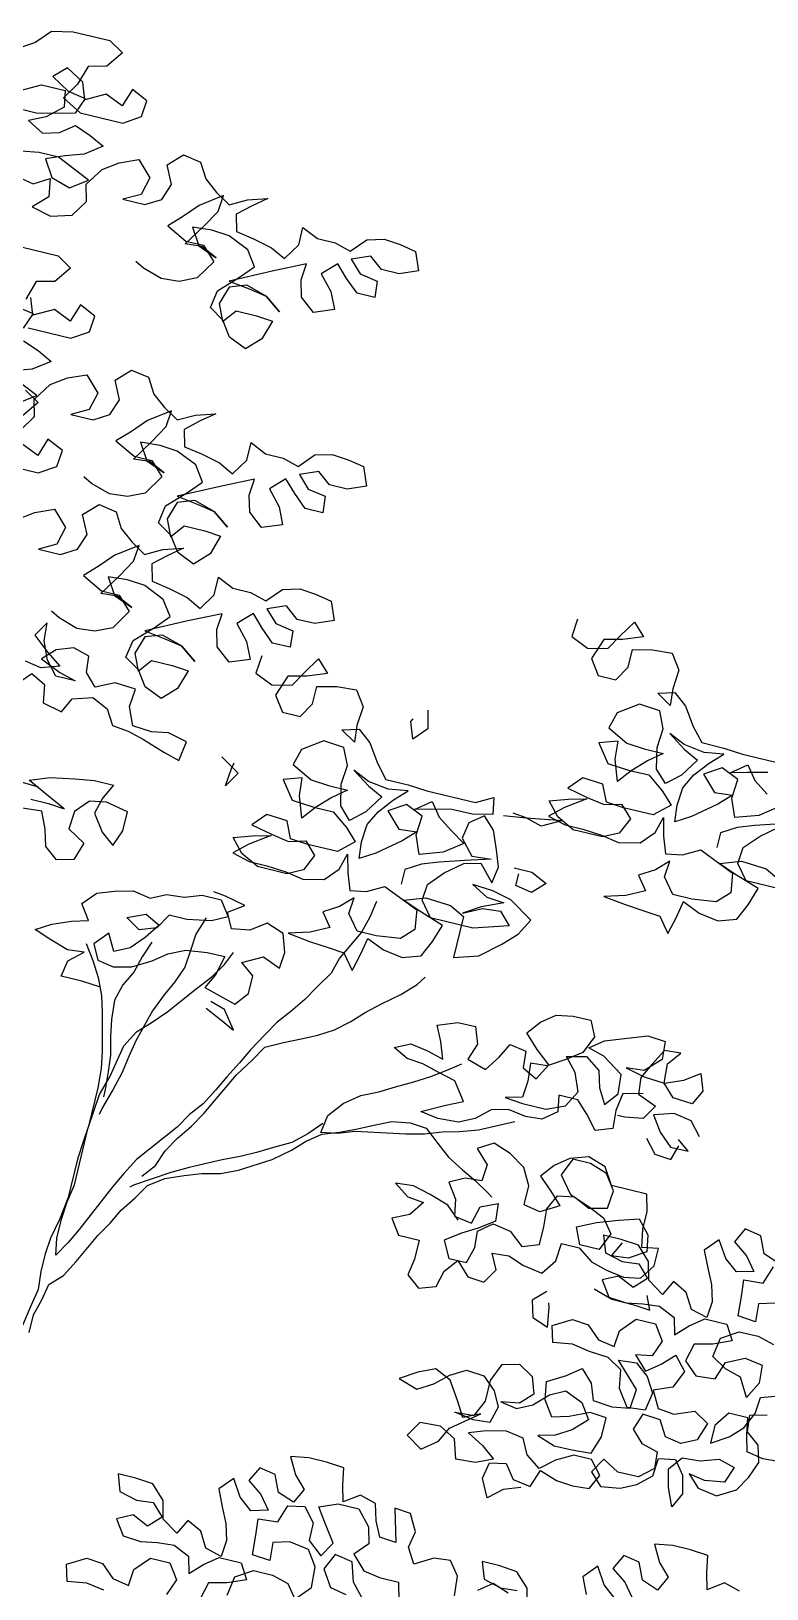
# Model space of a CAD drawing. Header units: inches. Extents: x 350994 to 353538, y 1581369 to 1583842.
# Drawn here: x 351690.379 to 351691.171, y 1583582.067 to 1583583.744 of the extents above; entities that cross this region are included whole.
import ezdxf

# ---------------------------------------------------------------- set-up
doc = ezdxf.new("R2010")
doc.units = ezdxf.units.IN
doc.header["$MEASUREMENT"] = 0
doc.linetypes.add('1', pattern=[0])
doc.layers.add('TREE', color=81, linetype='1')

# ---------------------------------------------------------------- blocks, each defined once
blk = doc.blocks.new('TREE_4')
at = {"color": 94}
for points in [[(-91.2, 8923.3), (-59.3, 8943.5), (-33.3, 8972.4), (7.2, 8981), (79.5, 8980.9), (108.4, 8963.6), (85.2, 8931.8), (50.5, 8923.1), (38.9, 8885.6), (18.7, 8853.8), (56.2, 8833.5), (140.1, 8833.4), (171.9, 8853.6), (174.8, 8885.4), (143, 8899.9), (131.4, 8865.2), (96.7, 8879.7), (59.1, 8859.5), (47.6, 8891.3), (12.9, 8911.6), (-10.2, 8888.5), (24.4, 8868.2), (59.1, 8862.4), (47.5, 8830.6), (15.7, 8822), (-24.8, 8813.3), (-59.4, 8813.4)], [(-65.2, 8848.1), (-27.6, 8868.3), (18.7, 8868.2), (24.4, 8836.4), (-4.5, 8810.4), (-36.3, 8796), (-4.5, 8778.6), (27.3, 8787.3), (53.3, 8807.5), (85.1, 8795.9), (114, 8781.4), (82.2, 8758.3), (47.5, 8746.8), (12.8, 8732.3), (33, 8700.5), (70.5, 8688.9), (102.4, 8712), (35.9, 8741), (-1.7, 8741), (-36.4, 8735.3)], [(-30.7, 8686.1), (1.1, 8680.3), (30.1, 8697.6), (35.8, 8662.9), (9.8, 8636.9), (47.4, 8628.2), (87.8, 8639.7), (108.1, 8671.5), (99.5, 8703.3), (122.6, 8738), (151.6, 8758.2), (186.3, 8772.7), (215.2, 8743.7), (206.5, 8709), (174.6, 8691.7), (218, 8691.7), (246.9, 8709), (258.5, 8740.8), (241.2, 8775.5), (267.3, 8801.5), (301.9, 8795.7), (319.3, 8766.8), (345.3, 8746.5), (374.2, 8729.1), (406, 8746.4), (443.6, 8758), (417.5, 8737.7), (391.5, 8714.6), (400.1, 8682.8), (434.8, 8677), (472.4, 8668.3), (501.3, 8653.8), (521.6, 8685.6), (521.6, 8720.3), (553.4, 8705.8), (588.1, 8705.8), (619.9, 8697.1), (645.9, 8726), (677.8, 8734.6), (709.6, 8731.7), (741.4, 8725.9), (755.8, 8691.2), (721.1, 8676.8), (686.4, 8676.8), (660.4, 8697), (625.7, 8682.6), (648.8, 8659.5), (683.5, 8653.7), (686.3, 8621.9), (651.6, 8621.9), (625.6, 8645), (602.5, 8668.2), (576.5, 8642.2), (602.5, 8613.3), (616.9, 8581.4), (579.3, 8567), (550.4, 8590.2), (541.8, 8622), (544.7, 8653.8), (483.9, 8624.9), (408.7, 8587.4), (449.2, 8581.6), (483.9, 8575.8), (515.7, 8552.6), (483.9, 8575.8), (443.4, 8587.4), (411.6, 8575.8), (400, 8541.2), (414.4, 8509.3), (434.7, 8535.3), (475.2, 8535.3), (507, 8532.4), (495.4, 8494.8), (469.3, 8468.8), (434.7, 8483.3), (414.4, 8512.2), (385.6, 8529.6), (391.4, 8564.3), (426.1, 8599), (449.2, 8625), (429, 8653.9), (388.6, 8671.3), (353.9, 8674.2), (316.3, 8671.3), (336.5, 8639.5), (374.1, 8625), (342.3, 8639.5), (310.5, 8636.7), (336.5, 8677.1), (356.8, 8711.8), (359.7, 8743.6), (319.2, 8714.7), (293.2, 8685.8), (270, 8662.7), (310.5, 8642.4), (345.2, 8642.4), (371.2, 8616.4), (348, 8578.8), (316.2, 8564.4), (281.5, 8561.5), (243.9, 8573.1), (226.6, 8581.8)], [(7.2, 8557.8), (79.5, 8557.7), (108.4, 8540.4), (85.2, 8508.6), (50.5, 8499.9), (38.9, 8462.4)], [(56.2, 8410.3), (140.1, 8410.2), (171.9, 8430.4), (174.8, 8462.2), (143, 8476.7), (131.4, 8442), (96.7, 8456.5), (59.1, 8436.3), (47.6, 8468.1)], [(24.4, 8445), (59.1, 8439.2), (47.5, 8407.4)], [(53.3, 8384.3), (85.1, 8372.7), (114, 8358.2), (82.2, 8335.1), (47.5, 8323.6)], [(70.5, 8265.7), (102.4, 8288.8), (35.9, 8317.8)], [(87.8, 8216.6), (108.1, 8248.3), (99.5, 8280.2), (122.6, 8314.8), (151.6, 8335), (186.3, 8349.5), (215.2, 8320.5), (206.5, 8285.8), (174.6, 8268.5), (218, 8268.5), (246.9, 8285.8), (258.5, 8317.6), (241.2, 8352.3), (267.3, 8378.3), (301.9, 8372.5), (319.3, 8343.6), (345.3, 8323.3), (374.2, 8305.9), (406, 8323.2), (443.6, 8334.8), (417.5, 8314.6), (391.5, 8291.5), (400.1, 8259.6), (434.8, 8253.8), (472.4, 8245.1), (501.3, 8230.6), (521.6, 8262.4), (521.6, 8297.1), (553.4, 8282.6), (588.1, 8282.6), (619.9, 8273.9), (645.9, 8302.8), (677.8, 8311.4), (709.6, 8308.5), (741.4, 8302.7), (755.8, 8268), (721.1, 8253.6), (686.4, 8253.6), (660.4, 8273.9), (625.7, 8259.4), (648.8, 8236.3), (683.5, 8230.5), (686.3, 8198.7), (651.6, 8198.7), (625.6, 8221.8), (602.5, 8245), (576.5, 8219), (602.5, 8190.1), (616.9, 8158.2), (579.3, 8143.8), (550.4, 8167), (541.8, 8198.8), (544.7, 8230.6), (483.9, 8201.7), (408.7, 8164.2), (449.2, 8158.4), (483.9, 8152.6), (515.7, 8129.4), (483.9, 8152.6), (443.4, 8164.2), (411.6, 8152.6), (400, 8118), (414.4, 8086.1), (434.7, 8112.2), (475.2, 8112.1), (507, 8109.2), (495.4, 8071.6), (469.3, 8045.6), (434.7, 8060.1), (414.4, 8089), (385.6, 8106.4), (391.4, 8141.1), (426.1, 8175.8), (449.2, 8201.8), (429, 8230.7), (388.6, 8248.1), (353.9, 8251), (316.3, 8248.1), (336.5, 8216.3), (374.1, 8201.8), (342.3, 8216.3), (310.5, 8213.5), (336.5, 8253.9), (356.8, 8288.6), (359.7, 8320.4), (319.2, 8291.5), (293.2, 8262.6), (270, 8239.5), (310.5, 8219.2), (345.2, 8219.2), (371.2, 8193.2), (348, 8155.6), (316.2, 8141.2), (281.5, 8138.3), (243.9, 8149.9), (226.6, 8158.6)], [(194.6, 7743.8), (217.8, 7769.8), (246.7, 7755.3), (252.4, 7720.6), (290, 7711.9), (304.5, 7740.8), (342.1, 7752.3), (373.9, 7737.8), (391.2, 7708.9), (423, 7706), (454.8, 7697.3), (498.2, 7682.8), (530, 7674.1), (535.8, 7711.7), (498.2, 7720.4), (466.4, 7714.6), (428.8, 7717.6), (414.4, 7752.3), (417.3, 7787), (376.8, 7789.9), (342.1, 7772.6), (319, 7795.7), (316.1, 7827.5), (284.4, 7836.2), (252.5, 7824.7), (229.4, 7801.6), (269.8, 7784.2), (301.6, 7775.5), (264.1, 7775.5), (240.9, 7801.6), (226.5, 7836.3), (223.7, 7871), (206.3, 7842.1), (238.1, 7816), (267, 7795.8), (232.3, 7784.2), (200.5, 7790)], [(79.5, 8293.2), (108.4, 8275.9), (85.2, 8244.1)], [(56.2, 8145.8), (140.1, 8145.7), (171.9, 8165.9), (174.8, 8197.7), (143, 8212.2), (131.4, 8177.5), (96.7, 8192)], [(122.6, 8050.3), (151.6, 8070.5), (186.3, 8085), (215.2, 8056), (206.5, 8021.3), (174.6, 8004), (218, 8004), (246.9, 8021.3), (258.5, 8053.1), (241.2, 8087.8), (267.3, 8113.8), (301.9, 8108), (319.3, 8079.1), (345.3, 8058.8), (374.2, 8041.4), (406, 8058.7), (443.6, 8070.3), (417.5, 8050.1), (391.5, 8027), (400.1, 7995.1), (434.8, 7989.3), (472.4, 7980.6), (501.3, 7966.1), (521.6, 7997.9), (521.6, 8032.6), (553.4, 8018.1), (588.1, 8018.1), (619.9, 8009.4), (645.9, 8038.3), (677.8, 8046.9), (709.6, 8044), (741.4, 8038.2), (755.8, 8003.5), (721.1, 7989.1), (686.4, 7989.1), (660.4, 8009.4), (625.7, 7994.9), (648.8, 7971.8), (683.5, 7966), (686.3, 7934.2), (651.6, 7934.2), (625.6, 7957.4), (602.5, 7980.5), (576.5, 7954.5), (602.5, 7925.6), (616.9, 7893.7), (579.3, 7879.3), (550.4, 7902.5), (541.8, 7934.3), (544.7, 7966.1), (483.9, 7937.2), (408.7, 7899.7), (449.2, 7893.9), (483.9, 7888.1), (515.7, 7864.9), (483.9, 7888.1), (443.4, 7899.7), (411.6, 7888.2), (400, 7853.5), (414.4, 7821.7), (434.7, 7847.7), (475.2, 7847.6), (507, 7844.7), (495.4, 7807.1), (469.3, 7781.1), (434.7, 7795.6), (414.4, 7824.5), (385.6, 7841.9), (391.4, 7876.6), (426.1, 7911.3), (449.2, 7937.3), (429, 7966.2), (388.6, 7983.6), (353.9, 7986.5), (316.3, 7983.7), (336.5, 7951.8), (374.1, 7937.3), (342.3, 7951.8), (310.5, 7949), (336.5, 7989.4), (356.8, 8024.1), (359.7, 8055.9), (319.2, 8027), (293.2, 7998.1), (270, 7975), (310.5, 7954.7), (345.2, 7954.7), (371.2, 7928.7), (348, 7891.1), (316.2, 7876.7), (281.5, 7873.8), (243.9, 7885.4), (226.6, 7894.1)], [(1207.1, 8114.9), (1204.1, 8080.2), (1238.8, 8065.7), (1276.4, 8074.4), (1293.8, 8103.3), (1314.1, 8135.1), (1337.2, 8111.9), (1299.6, 8097.5), (1264.9, 8088.8), (1250.4, 8048.4), (1270.6, 8019.4), (1305.3, 8019.4), (1322.6, 8048.3), (1322.7, 8083), (1360.3, 8091.6), (1397.9, 8094.5), (1418.1, 8065.6), (1415.1, 8028), (1418, 7996.2), (1389.1, 8013.6), (1420.9, 8022.2), (1446.9, 8001.9), (1470, 7967.2), (1493.1, 7941.2), (1536.5, 7941.1), (1574.1, 7938.2), (1669.5, 7938.1)], [(1629, 7915), (1591.4, 7906.4), (1559.6, 7897.7), (1588.5, 7920.8), (1608.7, 7894.8), (1637.6, 7874.5)], [(1666.5, 7857.2), (1631.8, 7831.2), (1588.4, 7816.8), (1574, 7851.5), (1576.9, 7889.1), (1542.3, 7903.5), (1510.4, 7883.3), (1539.3, 7854.4), (1574, 7857.3), (1550.9, 7834.1), (1507.5, 7799.5), (1478.5, 7782.2), (1475.7, 7814), (1478.6, 7848.7), (1493.1, 7877.6), (1516.2, 7906.5), (1539.4, 7929.6), (1501.8, 7923.8), (1461.3, 7929.6), (1429.5, 7944.1), (1464.2, 7921), (1493.1, 7906.5), (1469.9, 7871.8), (1443.9, 7848.7), (1420.8, 7871.8), (1412.2, 7912.3), (1415.1, 7949.9), (1400.7, 7981.7), (1360.2, 7984.7), (1322.6, 7958.7), (1313.9, 7926.9), (1354.3, 7906.6), (1389, 7903.7), (1426.6, 7903.6), (1400.6, 7883.4), (1374.5, 7857.4), (1354.3, 7831.4), (1339.8, 7871.9), (1337, 7906.6), (1302.3, 7895.1), (1328.3, 7860.4), (1371.6, 7857.4), (1409.2, 7857.4), (1441, 7834.2), (1464.1, 7811.1), (1435.2, 7785.1), (1377.3, 7785.1), (1342.6, 7788.1), (1328.2, 7819.9), (1287.7, 7822.8), (1264.6, 7796.8), (1305.1, 7788.1), (1339.8, 7782.3), (1371.6, 7790.9), (1394.7, 7767.8), (1380.2, 7736), (1351.3, 7721.6), (1293.4, 7721.6), (1258.8, 7739), (1235.6, 7765), (1270.4, 7776.6), (1305.1, 7785.2), (1267.4, 7759.2), (1241.4, 7736.1), (1276.1, 7727.4), (1310.8, 7727.4), (1348.4, 7724.5), (1383.1, 7718.6), (1423.5, 7727.3), (1446.7, 7753.3), (1455.4, 7785.1), (1464, 7750.4), (1475.6, 7718.6), (1507.4, 7724.3), (1539.2, 7741.6), (1608.6, 7712.7), (1614.3, 7675.1), (1591.2, 7652), (1544.9, 7646.2), (1507.3, 7646.2), (1484.2, 7675.2), (1487.1, 7707), (1464, 7683.9), (1435.1, 7666.6), (1455.3, 7640.5), (1420.6, 7623.2), (1380.1, 7611.7), (1423.4, 7605.8), (1461, 7602.9), (1492.8, 7600), (1515.9, 7571.1), (1524.6, 7605.8), (1530.4, 7637.6), (1565.1, 7623.1), (1602.7, 7617.2), (1637.4, 7628.8), (1651.9, 7660.6), (1663.5, 7695.3), (1611.5, 7712.7), (1579.7, 7724.2), (1620.2, 7738.7), (1669.3, 7735.7), (1698.2, 7721.2)], [(1721.3, 7703.9), (1637.5, 7704), (1614.4, 7732.9), (1617.3, 7764.7), (1643.3, 7793.6), (1675.2, 7819.6)], [(1675.2, 7825.4), (1628.9, 7810.9), (1597.1, 7799.4), (1568.2, 7782.1), (1568.1, 7753.2)], [(637.2, 7905.3), (634.2, 7870.6), (668.9, 7856.1), (706.5, 7864.8), (723.9, 7893.7), (744.1, 7925.4), (767.3, 7902.3), (729.7, 7887.9), (695, 7879.2), (680.5, 7838.8), (700.7, 7809.8), (735.4, 7809.8), (752.7, 7838.7), (752.8, 7873.4), (790.4, 7882), (828, 7884.9), (848.2, 7856), (845.2, 7818.4), (848.1, 7786.6), (819.2, 7803.9), (851, 7812.6), (877, 7792.3), (900.1, 7757.6), (923.2, 7731.6), (966.6, 7731.5), (1004.2, 7728.6), (1099.6, 7728.5), (1131.4, 7745.8), (1137.2, 7714), (1099.6, 7705.4), (1059.1, 7705.4), (1021.5, 7696.8), (989.7, 7688.1), (1018.6, 7711.2), (1038.8, 7685.2), (1067.7, 7664.9), (1096.6, 7647.5), (1061.9, 7621.6), (1018.5, 7607.1), (1004.1, 7641.9), (1007, 7679.4), (972.3, 7693.9), (940.5, 7673.7), (969.4, 7644.8), (1004.1, 7647.6), (981, 7624.5), (937.6, 7589.9), (908.6, 7572.5), (905.8, 7604.4), (908.7, 7639), (923.2, 7667.9), (946.3, 7696.8), (969.5, 7719.9), (931.9, 7714.2), (891.4, 7720), (859.6, 7734.5), (894.3, 7711.3), (923.2, 7696.9), (900, 7662.2), (874, 7639.1), (850.9, 7662.2), (842.2, 7702.7), (845.2, 7740.3), (830.7, 7772.1), (790.3, 7775), (752.7, 7749.1), (744, 7717.3), (784.4, 7697), (819.1, 7694.1), (856.7, 7694), (830.7, 7673.8), (804.6, 7647.8), (784.3, 7621.8), (769.9, 7662.3), (767.1, 7697), (732.4, 7685.5), (758.4, 7650.8), (801.7, 7647.8), (839.3, 7647.8), (871.1, 7624.6), (894.2, 7601.5), (865.3, 7575.5), (807.4, 7575.5), (772.7, 7578.5), (758.3, 7610.3), (717.8, 7613.2), (694.7, 7587.2), (735.2, 7578.5), (769.8, 7572.7), (801.7, 7581.3), (824.8, 7558.2), (810.3, 7526.4), (781.4, 7511.9), (723.5, 7512), (688.9, 7529.4), (665.7, 7555.4), (700.5, 7567), (735.2, 7575.6), (697.5, 7549.6), (671.5, 7526.5), (706.2, 7517.8), (740.9, 7517.8), (778.5, 7514.8), (813.2, 7509), (853.6, 7517.7), (876.8, 7543.7), (885.5, 7575.5), (894.1, 7540.8), (905.7, 7508.9), (937.5, 7514.7), (969.3, 7532), (1038.7, 7503), (1044.4, 7465.4), (1021.3, 7442.3), (975, 7436.6), (937.4, 7436.6), (914.3, 7465.6), (917.2, 7497.4), (894.1, 7474.3), (865.2, 7456.9), (885.4, 7430.9), (850.7, 7413.6), (810.2, 7402.1), (853.5, 7396.2), (891.1, 7393.3), (922.9, 7390.4), (946, 7361.4), (954.7, 7396.1), (960.5, 7427.9), (995.2, 7413.4), (1032.8, 7407.6), (1067.5, 7419.2), (1082, 7451), (1093.6, 7485.6), (1041.6, 7503), (1009.8, 7514.6), (1050.3, 7529), (1099.4, 7526.1), (1128.3, 7511.6), (1128.2, 7430.7), (1174.5, 7445.1), (1212.1, 7476.9), (1238.2, 7502.9), (1255.6, 7534.6), (1209.3, 7563.6), (1171.7, 7572.3), (1131.3, 7575.2), (1163.1, 7557.9), (1197.7, 7554.9), (1157.3, 7537.6), (1125.4, 7517.4), (1160.1, 7534.7), (1194.8, 7537.6), (1217.9, 7514.4), (1151.4, 7494.3), (1067.6, 7494.3), (1044.5, 7523.3), (1047.4, 7555.1), (1073.4, 7584), (1105.3, 7610), (1137.1, 7618.6), (1166, 7586.8), (1171.8, 7618.6), (1160.2, 7650.4), (1145.8, 7685.1), (1122.7, 7708.2), (1096.7, 7688), (1090.9, 7656.2), (1116.9, 7627.3), (1154.4, 7630.1), (1105.3, 7615.7), (1059, 7601.3), (1027.2, 7589.8), (998.3, 7572.5), (998.2, 7543.6)], [(969.6, 7879), (978.3, 7844.3), (955.1, 7818.3), (943.6, 7850.1), (946.5, 7855.9)], [(1157.4, 7716.9), (1200.8, 7722.6), (1270.2, 7734.1), (1232.6, 7713.9), (1200.8, 7722.6), (1174.8, 7725.5)], [(608.1, 7700), (645.6, 7676.9), (628.2, 7648), (631.2, 7682.7), (634.1, 7694.2)], [(1200.7, 7624.3), (1235.4, 7624.3), (1267.2, 7609.8), (1244, 7586.7), (1212.2, 7592.5), (1212.3, 7615.6)], [(281.2, 7561.6), (217.6, 7564.5)], [(272.5, 7535.5), (307.2, 7535.5), (339, 7532.6), (295.7, 7552.9), (261, 7570.2), (298.6, 7584.7), (344.8, 7593.3), (382.4, 7599.1), (420, 7599), (405.5, 7570.1), (396.8, 7538.3), (419.9, 7506.5), (445.9, 7486.2), (457.5, 7518), (457.6, 7555.6), (414.2, 7564.3), (382.4, 7558.6), (359.2, 7532.6), (356.3, 7497.9), (391, 7477.6), (379.4, 7442.9), (347.6, 7434.3), (321.6, 7454.5), (312.9, 7486.4), (298.5, 7518.2), (260.9, 7515.3)], [(960.6, 7500.2), (954.8, 7468.4), (946.1, 7436.6), (917.1, 7378.8), (908.4, 7347), (888.2, 7315.2), (870.8, 7286.3), (850.5, 7257.4), (830.3, 7231.4), (812.9, 7202.5), (792.6, 7167.9), (778.1, 7139), (760.7, 7107.2), (746.3, 7078.3), (728.9, 7046.5), (708.6, 7020.5), (691.3, 6991.6), (630.5, 6913.6), (613.1, 6881.8), (598.6, 6852.9), (555.1, 6757.5), (540.7, 6728.6), (523.3, 6699.7), (517.5, 6731.5), (517.6, 6769.1), (520.5, 6803.8), (526.3, 6838.5), (526.4, 6948.4), (529.3, 6986), (532.3, 7017.8), (543.9, 7055.3), (555.5, 7118.9), (572.9, 7150.7), (596, 7173.8), (622.1, 7202.7), (662.6, 7254.7), (688.6, 7286.5), (706, 7315.4), (717.6, 7341.4)], [(486.2, 7217.3), (448.6, 7220.2), (408.1, 7220.3), (413.9, 7252.1), (440, 7275.2), (408.2, 7272.3), (370.6, 7283.9), (338.8, 7295.5), (367.7, 7312.8), (402.4, 7327.3), (434.2, 7335.9), (414, 7364.8), (437.2, 7390.8), (469, 7402.4), (503.7, 7411), (538.4, 7405.2), (567.3, 7419.6), (602, 7422.5), (633.8, 7434), (671.4, 7434), (691.6, 7405.1), (662.7, 7390.6), (616.4, 7382), (581.7, 7382), (564.4, 7353.1), (532.5, 7341.6), (503.7, 7359), (538.4, 7373.4), (567.3, 7358.9), (547, 7330), (523.8, 7304), (494.9, 7289.6), (477.6, 7321.4), (454.4, 7295.4), (468.9, 7266.5), (500.7, 7260.7), (535.4, 7269.3), (570.1, 7289.5), (596.1, 7309.7), (627.9, 7324.2), (668.4, 7329.9), (703.1, 7329.9), (694.4, 7292.3), (679.9, 7263.4), (743.5, 7246), (763.8, 7272), (763.8, 7306.7), (737.8, 7326.9), (775.4, 7347.1), (810.1, 7332.7), (813, 7364.5), (801.5, 7399.2), (766.8, 7410.8), (737.9, 7390.6), (703.2, 7384.8), (688.7, 7413.7), (717.7, 7433.9), (677.2, 7442.7), (654.1, 7445.6)], [(651.1, 7393.5), (639.5, 7358.8), (636.6, 7324.1), (633.7, 7292.3), (622.1, 7260.5), (607.6, 7231.7), (593.1, 7197), (575.7, 7133.4), (569.9, 7101.6), (564.1, 7066.9), (555.4, 7032.2), (543.8, 6994.6), (540.9, 6980.2)], [(647.8, 6884.7), (668, 6910.7), (679.6, 6942.5), (697, 6971.4), (717.3, 7000.2), (734.7, 7029.1), (778.1, 7115.8), (801.3, 7150.5), (818.6, 7179.4), (850.5, 7196.7), (882.3, 7211.2), (911.2, 7225.6), (940.1, 7242.9), (966.2, 7266), (989.3, 7289.1), (1015.4, 7312.2), (1047.2, 7338.2), (1073.2, 7364.2), (1084.8, 7381.6)], [(1541.5, 7262.6), (1503.9, 7254), (1498.1, 7219.3), (1501, 7184.6), (1469.2, 7173), (1446.1, 7199.1), (1423, 7222.2), (1385.4, 7222.3), (1391.1, 7190.5), (1365.1, 7170.2), (1333.3, 7167.4), (1298.6, 7173.2), (1266.8, 7164.5), (1240.7, 7141.4), (1211.8, 7127), (1171.3, 7124.2), (1136.6, 7130), (1180, 7153.1), (1211.8, 7167.5), (1185.9, 7202.2), (1151.2, 7210.9), (1119.4, 7219.6), (1087.6, 7222.5), (1058.7, 7237), (1087.6, 7251.4), (1122.3, 7245.6), (1154.1, 7236.9), (1142.5, 7268.7), (1128.1, 7297.7), (1165.7, 7312.1), (1200.4, 7312.1), (1211.9, 7280.2), (1200.4, 7248.5), (1237.9, 7236.9), (1258.2, 7265.8), (1272.7, 7294.6), (1304.5, 7288.8), (1307.3, 7257), (1336.2, 7242.5), (1353.6, 7274.3), (1324.7, 7297.5), (1298.7, 7323.5), (1319, 7349.5), (1345, 7369.8), (1376.8, 7375.5), (1411.5, 7375.5), (1426, 7346.6), (1411.5, 7311.9), (1382.5, 7291.7), (1350.7, 7271.4), (1318.9, 7268.6), (1321.8, 7233.9), (1318.9, 7202.1), (1287, 7193.4), (1321.7, 7190.5), (1368, 7190.5), (1402.7, 7204.9), (1420.1, 7236.7), (1405.7, 7271.4), (1382.6, 7297.4), (1420.1, 7306.1), (1449, 7285.8), (1457.7, 7254), (1475, 7225.1), (1495.3, 7251.1), (1492.4, 7288.7), (1452, 7314.7), (1420.2, 7323.4), (1446.2, 7343.6), (1492.5, 7360.9), (1524.3, 7372.5), (1559, 7369.6), (1561.8, 7334.9), (1532.9, 7306), (1498.2, 7303.1), (1535.8, 7294.4), (1576.3, 7291.5), (1611, 7305.9), (1639.9, 7326.1), (1651.4, 7294.3), (1637, 7265.4), (1599.4, 7268.3), (1576.3, 7291.5), (1573.4, 7329.1), (1593.7, 7355.1), (1561.9, 7352.2), (1544.5, 7320.4), (1530, 7291.5), (1532.9, 7259.7), (1570.4, 7245.2), (1553.1, 7216.3), (1518.4, 7210.6), (1503.9, 7210.6)], [(561.4, 7324.2), (549.9, 7292.4), (541.1, 7260.6), (526.7, 7231.7), (518, 7199.9), (520.8, 7162.3), (526.6, 7130.5), (535.2, 7095.8), (538.1, 7064), (540.9, 7029.3), (540.9, 7014.9)], [(440, 7292.5), (460.2, 7263.6), (477.5, 7234.7), (491.9, 7202.8), (500.6, 7171), (509.2, 7136.3), (517.9, 7098.7), (523.6, 7066.9), (526.5, 7029.3), (526.4, 6954.2), (523.5, 6922.4), (520.6, 6887.7), (520.5, 6812.5), (514.7, 6769.1), (506, 6728.7), (503, 6696.9), (503, 6662.2), (505.9, 6627.5), (500.1, 6595.7), (482.6, 6491.6)], [(691.5, 7225.8), (723.3, 7211.3), (752.2, 7196.8), (726.2, 7231.5), (697.3, 7240.2)], [(1315.9, 7152.9), (1252.3, 7121.2), (1217.6, 7109.7), (1185.8, 7101), (1153.9, 7089.5), (1119.2, 7080.8), (1023.8, 7063.6), (992, 7052), (960.2, 7046.3), (966, 7081), (989.2, 7109.9), (1018.1, 7133), (1049.9, 7147.4), (1078.8, 7164.7), (1110.7, 7182), (1139.6, 7199.4), (1168.5, 7219.6), (1191.7, 7236.9)], [(1665.8, 7207.6), (1642.7, 7233.6), (1608, 7239.4), (1570.4, 7227.9), (1590.6, 7198.9), (1616.6, 7175.8), (1651.3, 7175.8), (1628.2, 7193.1)], [(1567.5, 7181.6), (1590.6, 7155.6), (1622.4, 7152.7), (1631.1, 7181.6)], [(1255, 6944.8), (1229, 6968), (1191.4, 6979.6), (1156.7, 6988.3), (1122, 6985.4), (1150.9, 6965.2), (1182.7, 6962.2), (1162.5, 6933.3), (1130.7, 6918.9), (1150.9, 6890), (1191.4, 6889.9), (1191.3, 6852.4), (1185.5, 6820.6), (1211.5, 6800.3), (1243.3, 6811.8), (1252, 6843.6), (1272.3, 6869.6), (1298.3, 6843.6), (1330.1, 6840.7), (1347.5, 6869.6), (1333, 6898.5), (1364.8, 6901.3), (1396.6, 6889.8), (1434.2, 6883.9), (1454.5, 6912.8), (1457.4, 6947.5), (1492.1, 6947.5), (1521, 6927.2), (1552.8, 6918.5), (1587.5, 6912.7), (1619.3, 6918.5), (1639.6, 6947.4), (1639.6, 6982.1), (1607.8, 6976.3), (1602, 7011), (1602.1, 7045.7), (1593.4, 7077.5), (1524, 7077.6), (1503.8, 7109.4), (1469.1, 7121), (1434.4, 7109.5), (1408.4, 7089.2), (1388.1, 7063.2), (1414.1, 7040.1), (1437.2, 7016.9), (1402.5, 6996.7), (1370.7, 7002.5), (1370.8, 7040.1), (1353.4, 7071.9), (1321.6, 7092.2), (1287, 7103.8), (1258, 7086.5), (1284, 7060.4), (1281.1, 7028.6), (1249.3, 7025.8), (1220.4, 7011.4), (1240.6, 6982.4), (1246.3, 6950.6), (1281, 6944.8), (1289.7, 6979.5), (1321.6, 6993.9), (1324.4, 6959.2), (1295.5, 6939), (1266.6, 6921.7), (1237.6, 6901.5), (1254.9, 6869.6), (1289.6, 6869.6), (1298.3, 6901.4), (1295.5, 6933.2), (1321.5, 6953.4), (1356.2, 6947.6), (1385.1, 6924.5), (1416.9, 6936), (1416.9, 6970.7), (1414.1, 7005.4), (1428.6, 7034.3), (1460.4, 7040), (1492.2, 7025.6), (1526.9, 7034.2), (1529.8, 7068.9), (1509.6, 7097.8), (1474.9, 7109.4), (1440.2, 7109.5), (1425.7, 7074.8), (1451.7, 7042.9), (1492.2, 7028.4), (1524, 7014), (1544.2, 6987.9), (1529.7, 6953.2), (1492.1, 6953.3), (1477.7, 6985.1), (1512.4, 7002.4), (1552.9, 7016.8), (1590.5, 7028.4), (1613.6, 7002.3), (1619.3, 6970.5), (1587.5, 6950.3), (1555.7, 6947.4), (1570.2, 6976.3)], [(508.7, 6543.6), (508.7, 6578.3), (517.4, 6610.1), (523.2, 6641.9), (546.4, 6665), (563.8, 6696.8), (592.7, 6754.6), (610.1, 6783.5), (624.6, 6812.4), (644.9, 6841.3), (662.2, 6870.2), (691.2, 6890.4), (725.9, 6904.8), (757.7, 6916.4), (792.4, 6925), (824.2, 6939.4), (882.1, 6974.1), (913.9, 7000.1), (937, 7023.2), (963.1, 7043.4), (994.9, 7054.9), (1026.7, 7069.4), (1055.6, 7083.8), (1087.5, 7098.2), (1122.2, 7104), (1154, 7101), (1182.9, 7077.9), (1208.9, 7057.6), (1240.6, 7040.2), (1269.5, 7025.8), (1298.4, 7008.4), (1307.1, 7002.6)], [(1490.8, 6476.1), (1458.9, 6464.5), (1432.9, 6441.4), (1415.6, 6476.1), (1421.4, 6507.9), (1453.2, 6513.7), (1473.4, 6487.6), (1508.1, 6481.8), (1519.7, 6516.5), (1554.4, 6504.9), (1586.2, 6502), (1618, 6504.9), (1632.5, 6533.8), (1609.4, 6559.8), (1574.7, 6559.8), (1542.9, 6542.5), (1516.8, 6519.4), (1487.9, 6539.7), (1473.5, 6568.6), (1438.8, 6574.4), (1401.2, 6565.8), (1369.4, 6554.2), (1401.2, 6536.9), (1427.2, 6516.6), (1395.4, 6502.2), (1357.8, 6499.3), (1346.2, 6536.9), (1314.5, 6554.3), (1274, 6551.4), (1256.6, 6522.5), (1288.4, 6502.3), (1317.3, 6525.4), (1331.8, 6554.3), (1383.9, 6594.7), (1352.1, 6580.3), (1334.7, 6609.2), (1311.6, 6643.9), (1279.9, 6658.4), (1248, 6644), (1216.2, 6623.8), (1253.8, 6612.2), (1282.7, 6629.5), (1308.8, 6652.6), (1337.7, 6669.9), (1372.4, 6667), (1398.4, 6643.8), (1412.8, 6614.9), (1404.1, 6583.1), (1372.3, 6580.3), (1334.7, 6586.1), (1372.3, 6588.9), (1386.8, 6620.7), (1386.8, 6661.2), (1401.3, 6695.9), (1433.1, 6704.5), (1462, 6687.2), (1473.6, 6655.3), (1450.4, 6632.2), (1415.7, 6626.5), (1447.5, 6620.7), (1476.4, 6635.1), (1502.5, 6661.1), (1531.4, 6675.5), (1566.1, 6661), (1586.3, 6632.1), (1560.3, 6606.1), (1531.3, 6588.8), (1499.5, 6580.1), (1534.2, 6568.6), (1568.9, 6568.5), (1606.5, 6571.4), (1618.1, 6606.1), (1618.1, 6643.6), (1586.3, 6646.6), (1548.7, 6629.3), (1516.9, 6620.6), (1496.7, 6649.5), (1490.9, 6684.2), (1525.7, 6704.4), (1551.7, 6724.7), (1574.8, 6701.5), (1586.3, 6669.7), (1623.9, 6666.8), (1658.6, 6672.5), (1661.6, 6710.1), (1615.3, 6756.4), (1650, 6759.3), (1676, 6739), (1693.4, 6710.1), (1687.5, 6675.4), (1652.8, 6672.5), (1629.7, 6704.4), (1624, 6739.1), (1595.1, 6756.4), (1557.5, 6759.4), (1522.8, 6765.2), (1485.2, 6759.4), (1476.6, 6791.2), (1511.3, 6811.4), (1543.1, 6808.5), (1569.1, 6785.4), (1600.9, 6779.6), (1603.8, 6811.4), (1629.9, 6840.2), (1667.5, 6840.2), (1687.7, 6811.3), (1676.1, 6779.5), (1644.3, 6773.7), (1670.3, 6747.7), (1696.3, 6767.9), (1719.5, 6791), (1742.6, 6765), (1728.1, 6730.3), (1693.4, 6715.9), (1710.7, 6684), (1742.5, 6681.1), (1780.1, 6695.5), (1809, 6678.2), (1797.4, 6643.5), (1768.5, 6629.1), (1736.7, 6634.9), (1719.3, 6663.8), (1684.6, 6666.7), (1673.1, 6634.9), (1696.2, 6611.8), (1728, 6603.1), (1730.8, 6571.3), (1704.8, 6548.2), (1664.3, 6548.2), (1632.5, 6565.6), (1615.1, 6536.7), (1638.2, 6513.5), (1675.8, 6519.3), (1704.8, 6533.7), (1730.8, 6556.8), (1733.7, 6591.5), (1765.5, 6597.3), (1785.8, 6571.2), (1794.4, 6536.5), (1779.9, 6507.6), (1765.5, 6542.3), (1756.8, 6577), (1777.1, 6603), (1811.8, 6605.9), (1846.5, 6617.4), (1878.3, 6608.7), (1866.7, 6576.9), (1829.1, 6571.2), (1797.3, 6577), (1820.4, 6553.8), (1858, 6548), (1892.7, 6568.2), (1910.1, 6597.1), (1921.7, 6628.9), (1913.1, 6660.7), (1887.1, 6681), (1884.2, 6712.8), (1916, 6721.4)], [(1968, 6640.4), (1927.5, 6637.6), (1895.7, 6643.4), (1887, 6675.2), (1881.3, 6707), (1843.7, 6707), (1823.4, 6678.2), (1823.4, 6643.5), (1855.2, 6663.7), (1878.4, 6686.8), (1892.9, 6718.6), (1895.8, 6750.4), (1930.5, 6761.9)], [(1870, 7007.7), (1838.2, 7019.3), (1823.8, 7051.1), (1792, 7056.9), (1777.5, 7028), (1806.4, 7007.8), (1826.6, 6981.7), (1794.8, 6973.1), (1768.8, 6993.4), (1748.6, 7025.2), (1725.4, 6999.2), (1739.9, 6967.4), (1754.3, 6938.4), (1762.9, 6906.6), (1760, 6874.8), (1728.2, 6883.5), (1710.9, 6912.5), (1682, 6926.9), (1667.5, 6898), (1635.7, 6918.3), (1627.1, 6953), (1601.1, 6979.1), (1566.4, 6982), (1531.7, 6982), (1543.2, 6950.2), (1577.9, 6941.5), (1609.7, 6944.4), (1632.8, 6921.2), (1609.7, 6898.1), (1577.9, 6912.6), (1549, 6898.1), (1569.2, 6869.2), (1603.9, 6866.3), (1635.7, 6872), (1667.5, 6874.9), (1699.3, 6860.4), (1707.9, 6828.6), (1731.1, 6851.7), (1757.1, 6871.9), (1800.5, 6871.9), (1817.8, 6843), (1783.1, 6828.5), (1748.4, 6819.9), (1739.7, 6785.2), (1765.7, 6762.1), (1803.3, 6764.9), (1814.9, 6799.6), (1849.6, 6816.9), (1884.3, 6811.1), (1887.1, 6776.4), (1869.8, 6744.6), (1849.6, 6779.3), (1817.8, 6788), (1788.9, 6805.4), (1794.7, 6843), (1826.5, 6863.2), (1864.1, 6863.2), (1895.9, 6854.5)], [(1881.5, 6932.5), (1849.7, 6923.9), (1852.5, 6889.2), (1817.9, 6892.1), (1815, 6929.7), (1812.1, 6961.5), (1849.7, 6964.4), (1861.3, 6999.1)], [(960.2, 7063.6), (937.1, 7037.6), (911, 7014.5), (879.2, 6997.2), (850.3, 6979.9), (821.3, 6965.5), (789.5, 6951), (731.7, 6922.2), (699.8, 6904.8), (636.2, 6864.4), (630.4, 6858.7)], [(1538.3, 6878.1), (1575.9, 6866.5), (1619.2, 6866.4), (1651, 6863.5), (1639.5, 6889.5)], [(1451.5, 6852.1), (1428.4, 6829), (1437, 6797.2), (1468.8, 6785.6), (1463.1, 6823.2), (1460.2, 6831.9)], [(762.7, 6098.1), (728, 6103.9), (690.4, 6098.2), (681.8, 6130), (716.5, 6150.2), (748.3, 6147.3), (774.3, 6124.1), (806.1, 6118.3), (809, 6150.1), (835.1, 6179), (872.7, 6179), (892.9, 6150), (881.3, 6118.2)], [(1514.6, 6273.8), (1482.8, 6285.4), (1456.8, 6265.2)], [(1416.3, 6245), (1413.4, 6282.6), (1393.2, 6308.6), (1361.4, 6305.7), (1326.7, 6285.5), (1309.4, 6314.5), (1315.2, 6346.3), (1297.9, 6378.1), (1266.1, 6381), (1283.4, 6317.4), (1251.5, 6320.3), (1237.1, 6349.2), (1228.5, 6381), (1196.7, 6389.7), (1167.7, 6369.5), (1159.1, 6401.3), (1153.3, 6433.2), (1118.7, 6436.1), (1084, 6436.1), (1049.3, 6430.4), (1066.6, 6398.5), (1089.7, 6375.4), (1075.2, 6346.5), (1043.4, 6358.1), (1029, 6389.9), (997.2, 6395.7), (982.7, 6366.8), (1011.6, 6346.5), (1031.8, 6320.5), (1000, 6311.9), (974, 6332.1), (953.8, 6363.9), (930.6, 6337.9), (945.1, 6306.1), (959.5, 6277.2), (968.1, 6245.4), (965.2, 6213.6), (933.4, 6222.3), (916.1, 6251.2), (887.2, 6265.7), (872.7, 6236.8), (840.9, 6257.1), (832.3, 6291.8), (806.3, 6317.8), (771.6, 6320.7), (736.9, 6320.8), (748.4, 6289), (783.1, 6280.3), (814.9, 6283.1), (838, 6260), (814.9, 6236.9), (783.1, 6251.3), (754.2, 6236.9), (774.4, 6208), (809.1, 6205.1), (840.9, 6210.8), (872.7, 6213.7), (904.5, 6199.2), (913.1, 6167.4), (936.3, 6190.5), (962.3, 6210.7), (1005.7, 6210.7), (1023, 6181.7), (988.3, 6167.3), (953.6, 6158.7), (944.9, 6124)], [(994.1, 6144.2), (999.9, 6181.7), (1031.7, 6202), (1069.3, 6201.9), (1101.1, 6193.2), (1121.3, 6167.2), (1147.3, 6196.1), (1144.5, 6236.6), (1124.3, 6265.5), (1086.7, 6271.3), (1054.9, 6262.7), (1057.7, 6228), (1023.1, 6230.9), (1020.2, 6268.5), (1017.3, 6300.3), (1054.9, 6303.1), (1066.5, 6337.8), (1098.3, 6343.6), (1121.4, 6317.5), (1121.4, 6282.8), (1150.3, 6259.7), (1167.7, 6288.6), (1144.6, 6320.4), (1124.4, 6349.3), (1159.1, 6363.8), (1199.5, 6363.7), (1225.5, 6334.8), (1234.2, 6303), (1211, 6277), (1237, 6250.9), (1268.8, 6245.1), (1306.4, 6245.1), (1315.1, 6210.4)], [(1251.4, 6193.1), (1222.5, 6224.9), (1211, 6262.5), (1176.3, 6268.3), (1161.8, 6236.5), (1182.1, 6204.7), (1213.9, 6198.9)], [(1943.8, 6381), (1912, 6389.7), (1883.1, 6369.5), (1874.4, 6401.3), (1868.7, 6433.2), (1834, 6436.1), (1799.3, 6436.1), (1764.6, 6430.4), (1781.9, 6398.5), (1805, 6375.4), (1790.5, 6346.5), (1758.7, 6358.1), (1744.3, 6389.9), (1712.5, 6395.7), (1698, 6366.8), (1726.9, 6346.5), (1747.1, 6320.5)], [(1715.3, 6311.9), (1689.3, 6332.1), (1669.1, 6363.9), (1646, 6337.9), (1660.4, 6306.1)], [(1556.2, 6257.1), (1547.6, 6291.8), (1521.6, 6317.8), (1486.9, 6320.7), (1452.2, 6320.8), (1463.8, 6289), (1498.4, 6280.3), (1530.2, 6283.1)]]:
    blk.add_lwpolyline(points, dxfattribs=at)

msp = doc.modelspace()

# ---------------------------------------------------------------- block references
at = {"layer": 'TREE', "lineweight": 5, "xscale": 0.0005632341247466223, "yscale": 0.0005632341530485974, "zscale": 0.0005632341444477617, "rotation": 346.4411541233163}
msp.add_blockref('TREE_4', (351689.2346, 1583578.8272), dxfattribs=at)

doc.saveas('drawing.dxf')
